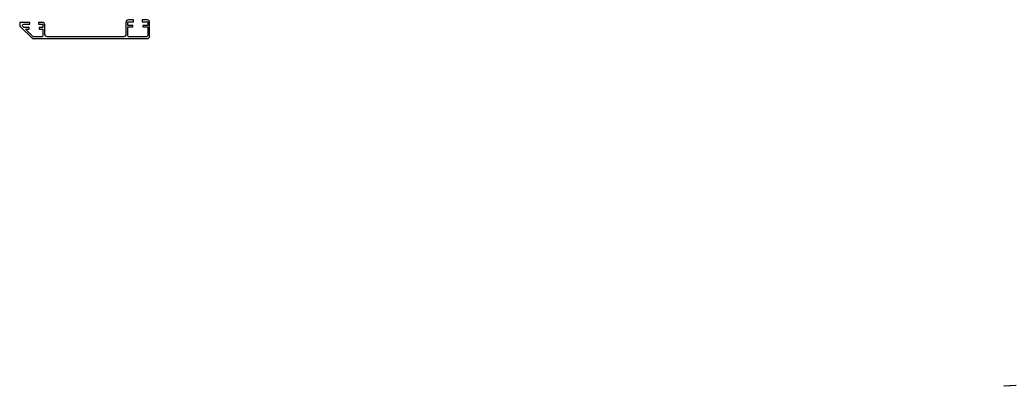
# Model space of a CAD drawing. Extents: x 173 to 973, y -22 to 272.
import ezdxf

# ---------------------------------------------------------------- set-up
doc = ezdxf.new("R2010")
doc.units = 0
doc.layers.get('0').update_dxf_attribs({"linetype": 'CONTINUOUS'})
doc.layers.add('ANA', color=220, linetype='CONTINUOUS')

msp = doc.modelspace()

# ---------------------------------------------------------------- linework, layer by layer
for p, q in [((971.9, -21.73), (962.82, -22.09)), ((972.56, -21.73), (963.48, -22.09))]:
    msp.add_line(p, q)
at = {"layer": 'ANA', "color": 220}
msp.add_lwpolyline([(191.79, 268.06), (191.79, 265.56), (188.79, 265.56), (188.79, 264.16), (191.79, 264.16), (191.79, 259.06, -0.414214), (190.79, 258.06), (183.91, 258.06), (177.81, 264.16), (180.79, 264.16), (180.79, 265.56), (176.41, 265.56), (175.61, 266.36, -0.668179), (176.32, 268.06), (181.29, 268.06), (181.29, 269.56), (173.29, 269.56), (173.29, 266.56), (183.29, 256.56), (193.29, 256.56), (275.29, 256.56, 0.414214), (277.29, 258.56), (277.29, 269.56, 0.414214), (275.29, 271.56), (271.29, 271.56), (271.29, 270.06), (275.79, 270.06), (275.79, 267.06), (271.79, 267.06), (271.79, 266.06), (275.79, 266.06), (275.79, 259.06, -0.414214), (274.79, 258.06), (260.79, 258.06, -0.414214), (259.79, 259.06), (259.79, 266.06), (263.79, 266.06), (263.79, 267.06), (259.79, 267.06), (259.79, 270.06), (264.29, 270.06), (264.29, 271.56), (260.29, 271.56, 0.414214), (258.29, 269.56), (258.29, 260.06, -0.414214), (256.29, 258.06), (195.29, 258.06, -0.414214), (193.29, 260.06), (193.29, 267.56, 0.414214), (191.29, 269.56), (188.29, 269.56), (188.29, 268.06)], format="xyb", close=True, dxfattribs=at)

doc.saveas('drawing.dxf')
